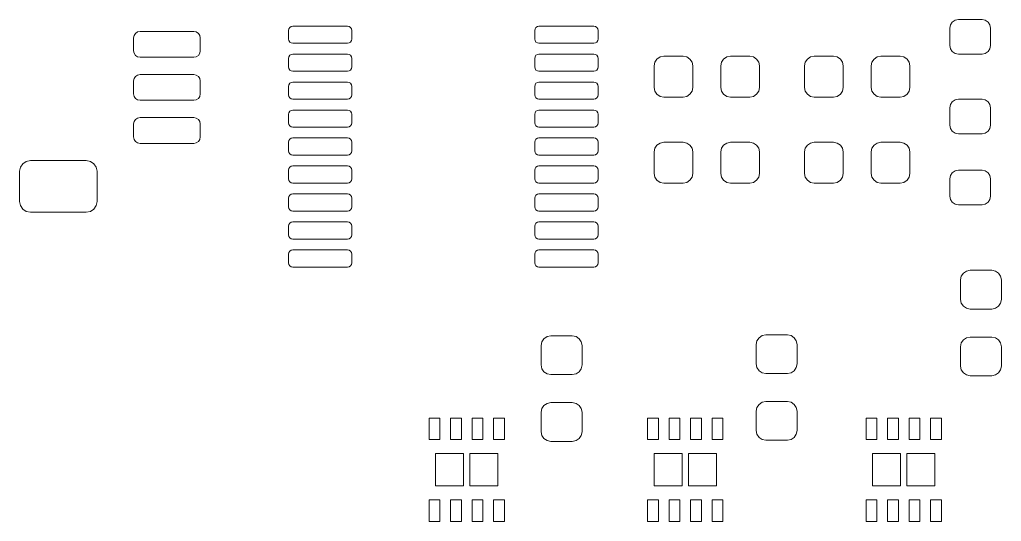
# Model space of a CAD drawing. Header units: millimetres. Extents: x 79 to 225, y -125 to -71.
# Drawn here: x 103.4 to 126.23, y -124.58 to -112.92 of the extents above; entities that cross this region are included whole.
import ezdxf

# ---------------------------------------------------------------- set-up
doc = ezdxf.new("R2010")
doc.units = ezdxf.units.MM
doc.layers.get('0').update_dxf_attribs({"lineweight": 25, "true_color": 0xffffff})
doc.layers.add('BLACK', color=7, linetype='Continuous', lineweight=5, true_color=0xffffff)

# ---------------------------------------------------------------- blocks, each defined once
blk = doc.blocks.new('m-link-plus-F_Paste')
at = {"layer": 'BLACK', "linetype": 'Continuous'}
for p, q in [((85.6793, -83.1043), (85.7117, -83.0826)), ((85.7117, -83.0826), (85.75, -83.075)), ((85.75, -83.075), (87.025, -83.075)), ((87.025, -83.075), (87.0633, -83.0826)), ((87.0633, -83.0826), (87.0957, -83.1043)), ((91.4043, -83.1043), (91.4367, -83.0826)), ((91.4367, -83.0826), (91.475, -83.075)), ((91.475, -83.075), (92.75, -83.075)), ((92.75, -83.075), (92.7883, -83.0826)), ((92.7883, -83.0826), (92.8207, -83.1043)), ((101.025, -83.125), (101.04, -83.0485)), ((101.04, -83.0485), (101.084, -82.9836)), ((101.084, -82.9836), (101.148, -82.9402)), ((101.148, -82.9402), (101.225, -82.925)), ((101.225, -82.925), (101.775, -82.925)), ((101.775, -82.925), (101.852, -82.9402)), ((101.852, -82.9402), (101.916, -82.9836)), ((101.916, -82.9836), (101.96, -83.0485)), ((101.96, -83.0485), (101.975, -83.125)), ((82.05, -83.35), (82.0614, -83.2926)), ((82.0614, -83.2926), (82.0939, -83.2439)), ((82.0939, -83.2439), (82.1426, -83.2114)), ((82.1426, -83.2114), (82.2, -83.2)), ((82.2, -83.2), (83.45, -83.2)), ((83.45, -83.2), (83.5074, -83.2114)), ((83.5074, -83.2114), (83.5561, -83.2439)), ((83.5561, -83.2439), (83.5886, -83.2926)), ((83.5886, -83.2926), (83.6, -83.35)), ((85.65, -83.175), (85.6576, -83.1367)), ((85.65, -83.375), (85.65, -83.175)), ((85.6576, -83.1367), (85.6793, -83.1043)), ((87.0957, -83.1043), (87.1174, -83.1367)), ((87.1174, -83.1367), (87.125, -83.175)), ((87.125, -83.175), (87.125, -83.375)), ((91.375, -83.175), (91.3826, -83.1367)), ((91.375, -83.375), (91.375, -83.175)), ((91.3826, -83.1367), (91.4043, -83.1043)), ((92.8207, -83.1043), (92.8424, -83.1367)), ((92.8424, -83.1367), (92.85, -83.175)), ((92.85, -83.175), (92.85, -83.375)), ((101.025, -83.525), (101.025, -83.125)), ((101.975, -83.125), (101.975, -83.525)), ((82.05, -83.65), (82.05, -83.35)), ((83.6, -83.35), (83.6, -83.65)), ((85.6576, -83.4133), (85.65, -83.375)), ((85.6793, -83.4457), (85.6576, -83.4133)), ((85.7117, -83.4674), (85.6793, -83.4457)), ((85.75, -83.475), (85.7117, -83.4674)), ((87.025, -83.475), (85.75, -83.475)), ((87.0633, -83.4674), (87.025, -83.475)), ((87.0957, -83.4457), (87.0633, -83.4674)), ((87.1174, -83.4133), (87.0957, -83.4457)), ((87.125, -83.375), (87.1174, -83.4133)), ((91.3826, -83.4133), (91.375, -83.375)), ((91.4043, -83.4457), (91.3826, -83.4133)), ((91.4367, -83.4674), (91.4043, -83.4457)), ((91.475, -83.475), (91.4367, -83.4674)), ((92.75, -83.475), (91.475, -83.475)), ((92.7883, -83.4674), (92.75, -83.475)), ((92.8207, -83.4457), (92.7883, -83.4674)), ((92.8424, -83.4133), (92.8207, -83.4457)), ((92.85, -83.375), (92.8424, -83.4133)), ((101.04, -83.6015), (101.025, -83.525)), ((101.975, -83.525), (101.96, -83.6015)), ((82.0614, -83.7074), (82.05, -83.65)), ((82.0939, -83.7561), (82.0614, -83.7074)), ((82.1426, -83.7886), (82.0939, -83.7561)), ((83.5561, -83.7561), (83.5074, -83.7886)), ((83.5886, -83.7074), (83.5561, -83.7561)), ((83.6, -83.65), (83.5886, -83.7074)), ((85.6576, -83.7867), (85.6793, -83.7543)), ((85.6793, -83.7543), (85.7117, -83.7326)), ((85.7117, -83.7326), (85.75, -83.725)), ((85.75, -83.725), (87.025, -83.725)), ((87.025, -83.725), (87.0633, -83.7326)), ((87.0633, -83.7326), (87.0957, -83.7543)), ((87.0957, -83.7543), (87.1174, -83.7867)), ((91.3826, -83.7867), (91.4043, -83.7543)), ((91.4043, -83.7543), (91.4367, -83.7326)), ((91.4367, -83.7326), (91.475, -83.725)), ((91.475, -83.725), (92.75, -83.725)), ((92.75, -83.725), (92.7883, -83.7326)), ((92.7883, -83.7326), (92.8207, -83.7543)), ((92.8207, -83.7543), (92.8424, -83.7867)), ((101.084, -83.6664), (101.04, -83.6015)), ((101.148, -83.7098), (101.084, -83.6664)), ((101.225, -83.725), (101.148, -83.7098)), ((101.775, -83.725), (101.225, -83.725)), ((101.852, -83.7098), (101.775, -83.725)), ((101.916, -83.6664), (101.852, -83.7098)), ((101.96, -83.6015), (101.916, -83.6664)), ((82.2, -83.8), (82.1426, -83.7886)), ((83.45, -83.8), (82.2, -83.8)), ((83.5074, -83.7886), (83.45, -83.8)), ((85.65, -83.825), (85.6576, -83.7867)), ((85.65, -84.025), (85.65, -83.825)), ((87.1174, -83.7867), (87.125, -83.825)), ((87.125, -83.825), (87.125, -84.025)), ((91.375, -83.825), (91.3826, -83.7867)), ((91.375, -84.025), (91.375, -83.825)), ((92.8424, -83.7867), (92.85, -83.825)), ((92.85, -83.825), (92.85, -84.025)), ((94.15, -84), (94.1671, -83.9139)), ((94.1671, -83.9139), (94.2159, -83.8409)), ((94.2159, -83.8409), (94.2889, -83.7921)), ((94.2889, -83.7921), (94.375, -83.775)), ((94.375, -83.775), (94.825, -83.775)), ((94.825, -83.775), (94.9111, -83.7921)), ((94.9111, -83.7921), (94.9841, -83.8409)), ((94.9841, -83.8409), (95.0329, -83.9139)), ((95.0329, -83.9139), (95.05, -84)), ((95.7, -84), (95.7171, -83.9139)), ((95.7171, -83.9139), (95.7659, -83.8409)), ((95.7659, -83.8409), (95.8389, -83.7921)), ((95.8389, -83.7921), (95.925, -83.775)), ((95.925, -83.775), (96.375, -83.775)), ((96.375, -83.775), (96.4611, -83.7921)), ((96.4611, -83.7921), (96.5341, -83.8409)), ((96.5341, -83.8409), (96.5829, -83.9139)), ((96.5829, -83.9139), (96.6, -84)), ((97.65, -84), (97.6671, -83.9139)), ((97.6671, -83.9139), (97.7159, -83.8409)), ((97.7159, -83.8409), (97.7889, -83.7921)), ((97.7889, -83.7921), (97.875, -83.775)), ((97.875, -83.775), (98.325, -83.775)), ((98.325, -83.775), (98.4111, -83.7921)), ((98.4111, -83.7921), (98.4841, -83.8409)), ((98.4841, -83.8409), (98.5329, -83.9139)), ((98.5329, -83.9139), (98.55, -84)), ((99.2, -84), (99.2171, -83.9139)), ((99.2171, -83.9139), (99.2659, -83.8409)), ((99.2659, -83.8409), (99.3389, -83.7921)), ((99.3389, -83.7921), (99.425, -83.775)), ((99.425, -83.775), (99.875, -83.775)), ((99.875, -83.775), (99.9611, -83.7921)), ((99.9611, -83.7921), (100.034, -83.8409)), ((100.034, -83.8409), (100.083, -83.9139)), ((100.083, -83.9139), (100.1, -84)), ((82.0939, -84.2439), (82.1426, -84.2114)), ((82.1426, -84.2114), (82.2, -84.2)), ((82.2, -84.2), (83.45, -84.2)), ((83.45, -84.2), (83.5074, -84.2114)), ((83.5074, -84.2114), (83.5561, -84.2439)), ((85.6576, -84.0633), (85.65, -84.025)), ((85.6793, -84.0957), (85.6576, -84.0633)), ((85.7117, -84.1174), (85.6793, -84.0957)), ((85.75, -84.125), (85.7117, -84.1174)), ((87.025, -84.125), (85.75, -84.125)), ((87.0633, -84.1174), (87.025, -84.125)), ((87.0957, -84.0957), (87.0633, -84.1174)), ((87.1174, -84.0633), (87.0957, -84.0957)), ((87.125, -84.025), (87.1174, -84.0633)), ((91.3826, -84.0633), (91.375, -84.025)), ((91.4043, -84.0957), (91.3826, -84.0633)), ((91.4367, -84.1174), (91.4043, -84.0957)), ((91.475, -84.125), (91.4367, -84.1174)), ((92.75, -84.125), (91.475, -84.125)), ((92.7883, -84.1174), (92.75, -84.125)), ((92.8207, -84.0957), (92.7883, -84.1174)), ((92.8424, -84.0633), (92.8207, -84.0957)), ((92.85, -84.025), (92.8424, -84.0633)), ((94.15, -84.5), (94.15, -84)), ((95.05, -84), (95.05, -84.5)), ((95.7, -84.5), (95.7, -84)), ((96.6, -84), (96.6, -84.5)), ((97.65, -84.5), (97.65, -84)), ((98.55, -84), (98.55, -84.5)), ((99.2, -84.5), (99.2, -84)), ((100.1, -84), (100.1, -84.5)), ((82.05, -84.35), (82.0614, -84.2926)), ((82.05, -84.65), (82.05, -84.35)), ((82.0614, -84.2926), (82.0939, -84.2439)), ((83.5561, -84.2439), (83.5886, -84.2926)), ((83.5886, -84.2926), (83.6, -84.35)), ((83.6, -84.35), (83.6, -84.65)), ((85.65, -84.475), (85.6576, -84.4367)), ((85.6576, -84.4367), (85.6793, -84.4043)), ((85.6793, -84.4043), (85.7117, -84.3826)), ((85.7117, -84.3826), (85.75, -84.375)), ((85.75, -84.375), (87.025, -84.375)), ((87.025, -84.375), (87.0633, -84.3826)), ((87.0633, -84.3826), (87.0957, -84.4043)), ((87.0957, -84.4043), (87.1174, -84.4367)), ((87.1174, -84.4367), (87.125, -84.475)), ((91.375, -84.475), (91.3826, -84.4367)), ((91.3826, -84.4367), (91.4043, -84.4043)), ((91.4043, -84.4043), (91.4367, -84.3826)), ((91.4367, -84.3826), (91.475, -84.375)), ((91.475, -84.375), (92.75, -84.375)), ((92.75, -84.375), (92.7883, -84.3826)), ((92.7883, -84.3826), (92.8207, -84.4043)), ((92.8207, -84.4043), (92.8424, -84.4367)), ((92.8424, -84.4367), (92.85, -84.475)), ((82.0614, -84.7074), (82.05, -84.65)), ((83.6, -84.65), (83.5886, -84.7074)), ((85.65, -84.675), (85.65, -84.475)), ((85.6576, -84.7133), (85.65, -84.675)), ((87.125, -84.675), (87.1174, -84.7133)), ((87.125, -84.475), (87.125, -84.675)), ((91.375, -84.675), (91.375, -84.475)), ((91.3826, -84.7133), (91.375, -84.675)), ((92.85, -84.675), (92.8424, -84.7133)), ((92.85, -84.475), (92.85, -84.675)), ((94.1671, -84.5861), (94.15, -84.5)), ((94.2159, -84.6591), (94.1671, -84.5861)), ((94.2889, -84.7079), (94.2159, -84.6591)), ((94.9841, -84.6591), (94.9111, -84.7079)), ((95.0329, -84.5861), (94.9841, -84.6591)), ((95.05, -84.5), (95.0329, -84.5861)), ((95.7171, -84.5861), (95.7, -84.5)), ((95.7659, -84.6591), (95.7171, -84.5861)), ((95.8389, -84.7079), (95.7659, -84.6591)), ((96.5341, -84.6591), (96.4611, -84.7079)), ((96.5829, -84.5861), (96.5341, -84.6591)), ((96.6, -84.5), (96.5829, -84.5861)), ((97.6671, -84.5861), (97.65, -84.5)), ((97.7159, -84.6591), (97.6671, -84.5861)), ((97.7889, -84.7079), (97.7159, -84.6591)), ((98.4841, -84.6591), (98.4111, -84.7079)), ((98.5329, -84.5861), (98.4841, -84.6591)), ((98.55, -84.5), (98.5329, -84.5861)), ((99.2171, -84.5861), (99.2, -84.5)), ((99.2659, -84.6591), (99.2171, -84.5861)), ((99.3389, -84.7079), (99.2659, -84.6591)), ((100.034, -84.6591), (99.9611, -84.7079)), ((100.083, -84.5861), (100.034, -84.6591)), ((100.1, -84.5), (100.083, -84.5861)), ((82.0939, -84.7561), (82.0614, -84.7074)), ((82.1426, -84.7886), (82.0939, -84.7561)), ((82.2, -84.8), (82.1426, -84.7886)), ((83.45, -84.8), (82.2, -84.8)), ((83.5074, -84.7886), (83.45, -84.8)), ((83.5561, -84.7561), (83.5074, -84.7886)), ((83.5886, -84.7074), (83.5561, -84.7561)), ((85.6793, -84.7457), (85.6576, -84.7133)), ((85.7117, -84.7674), (85.6793, -84.7457)), ((85.75, -84.775), (85.7117, -84.7674)), ((87.025, -84.775), (85.75, -84.775)), ((87.0633, -84.7674), (87.025, -84.775)), ((87.0957, -84.7457), (87.0633, -84.7674)), ((87.1174, -84.7133), (87.0957, -84.7457)), ((91.4043, -84.7457), (91.3826, -84.7133)), ((91.4367, -84.7674), (91.4043, -84.7457)), ((91.475, -84.775), (91.4367, -84.7674)), ((92.75, -84.775), (91.475, -84.775)), ((92.7883, -84.7674), (92.75, -84.775)), ((92.8207, -84.7457), (92.7883, -84.7674)), ((92.8424, -84.7133), (92.8207, -84.7457)), ((94.375, -84.725), (94.2889, -84.7079)), ((94.825, -84.725), (94.375, -84.725)), ((94.9111, -84.7079), (94.825, -84.725)), ((95.925, -84.725), (95.8389, -84.7079)), ((96.375, -84.725), (95.925, -84.725)), ((96.4611, -84.7079), (96.375, -84.725)), ((97.875, -84.725), (97.7889, -84.7079)), ((98.325, -84.725), (97.875, -84.725)), ((98.4111, -84.7079), (98.325, -84.725)), ((99.425, -84.725), (99.3389, -84.7079)), ((99.875, -84.725), (99.425, -84.725)), ((99.9611, -84.7079), (99.875, -84.725)), ((101.025, -84.975), (101.04, -84.8985)), ((101.04, -84.8985), (101.084, -84.8336)), ((101.084, -84.8336), (101.148, -84.7902)), ((101.148, -84.7902), (101.225, -84.775)), ((101.225, -84.775), (101.775, -84.775)), ((101.775, -84.775), (101.852, -84.7902)), ((101.852, -84.7902), (101.916, -84.8336)), ((101.916, -84.8336), (101.96, -84.8985)), ((101.96, -84.8985), (101.975, -84.975)), ((85.65, -85.125), (85.6576, -85.0867)), ((85.65, -85.325), (85.65, -85.125)), ((85.6576, -85.0867), (85.6793, -85.0543)), ((85.6793, -85.0543), (85.7117, -85.0326)), ((85.7117, -85.0326), (85.75, -85.025)), ((85.75, -85.025), (87.025, -85.025)), ((87.025, -85.025), (87.0633, -85.0326)), ((87.0633, -85.0326), (87.0957, -85.0543)), ((87.0957, -85.0543), (87.1174, -85.0867)), ((87.1174, -85.0867), (87.125, -85.125)), ((87.125, -85.125), (87.125, -85.325)), ((91.375, -85.125), (91.3826, -85.0867)), ((91.375, -85.325), (91.375, -85.125)), ((91.3826, -85.0867), (91.4043, -85.0543)), ((91.4043, -85.0543), (91.4367, -85.0326)), ((91.4367, -85.0326), (91.475, -85.025)), ((91.475, -85.025), (92.75, -85.025)), ((92.75, -85.025), (92.7883, -85.0326)), ((92.7883, -85.0326), (92.8207, -85.0543)), ((92.8207, -85.0543), (92.8424, -85.0867)), ((92.8424, -85.0867), (92.85, -85.125)), ((92.85, -85.125), (92.85, -85.325)), ((101.025, -85.375), (101.025, -84.975)), ((101.975, -84.975), (101.975, -85.375)), ((82.05, -85.35), (82.0614, -85.2926)), ((82.05, -85.65), (82.05, -85.35)), ((82.0614, -85.2926), (82.0939, -85.2439)), ((82.0939, -85.2439), (82.1426, -85.2114)), ((82.1426, -85.2114), (82.2, -85.2)), ((82.2, -85.2), (83.45, -85.2)), ((83.45, -85.2), (83.5074, -85.2114)), ((83.5074, -85.2114), (83.5561, -85.2439)), ((83.5561, -85.2439), (83.5886, -85.2926)), ((83.5886, -85.2926), (83.6, -85.35)), ((83.6, -85.35), (83.6, -85.65)), ((85.6576, -85.3633), (85.65, -85.325)), ((85.6793, -85.3957), (85.6576, -85.3633)), ((87.1174, -85.3633), (87.0957, -85.3957)), ((87.125, -85.325), (87.1174, -85.3633)), ((91.3826, -85.3633), (91.375, -85.325)), ((91.4043, -85.3957), (91.3826, -85.3633)), ((92.8424, -85.3633), (92.8207, -85.3957)), ((92.85, -85.325), (92.8424, -85.3633)), ((85.7117, -85.4174), (85.6793, -85.3957)), ((85.75, -85.425), (85.7117, -85.4174)), ((87.025, -85.425), (85.75, -85.425)), ((87.0633, -85.4174), (87.025, -85.425)), ((87.0957, -85.3957), (87.0633, -85.4174)), ((91.4367, -85.4174), (91.4043, -85.3957)), ((91.475, -85.425), (91.4367, -85.4174)), ((92.75, -85.425), (91.475, -85.425)), ((92.7883, -85.4174), (92.75, -85.425)), ((92.8207, -85.3957), (92.7883, -85.4174)), ((101.04, -85.4515), (101.025, -85.375)), ((101.084, -85.5164), (101.04, -85.4515)), ((101.148, -85.5598), (101.084, -85.5164)), ((101.225, -85.575), (101.148, -85.5598)), ((101.775, -85.575), (101.225, -85.575)), ((101.852, -85.5598), (101.775, -85.575)), ((101.916, -85.5164), (101.852, -85.5598)), ((101.96, -85.4515), (101.916, -85.5164)), ((101.975, -85.375), (101.96, -85.4515)), ((82.0614, -85.7074), (82.05, -85.65)), ((82.0939, -85.7561), (82.0614, -85.7074)), ((82.1426, -85.7886), (82.0939, -85.7561)), ((82.2, -85.8), (82.1426, -85.7886)), ((83.45, -85.8), (82.2, -85.8)), ((83.5074, -85.7886), (83.45, -85.8)), ((83.5561, -85.7561), (83.5074, -85.7886)), ((83.5886, -85.7074), (83.5561, -85.7561)), ((83.6, -85.65), (83.5886, -85.7074)), ((85.65, -85.775), (85.6576, -85.7367)), ((85.65, -85.975), (85.65, -85.775)), ((85.6576, -85.7367), (85.6793, -85.7043)), ((85.6793, -85.7043), (85.7117, -85.6826)), ((85.7117, -85.6826), (85.75, -85.675)), ((85.75, -85.675), (87.025, -85.675)), ((87.025, -85.675), (87.0633, -85.6826)), ((87.0633, -85.6826), (87.0957, -85.7043)), ((87.0957, -85.7043), (87.1174, -85.7367)), ((87.1174, -85.7367), (87.125, -85.775)), ((87.125, -85.775), (87.125, -85.975)), ((91.375, -85.775), (91.3826, -85.7367)), ((91.375, -85.975), (91.375, -85.775)), ((91.3826, -85.7367), (91.4043, -85.7043)), ((91.4043, -85.7043), (91.4367, -85.6826)), ((91.4367, -85.6826), (91.475, -85.675)), ((91.475, -85.675), (92.75, -85.675)), ((92.75, -85.675), (92.7883, -85.6826)), ((92.7883, -85.6826), (92.8207, -85.7043)), ((92.8207, -85.7043), (92.8424, -85.7367)), ((92.8424, -85.7367), (92.85, -85.775)), ((92.85, -85.775), (92.85, -85.975)), ((94.2159, -85.8409), (94.2889, -85.7921)), ((94.2889, -85.7921), (94.375, -85.775)), ((94.375, -85.775), (94.825, -85.775)), ((94.825, -85.775), (94.9111, -85.7921)), ((94.9111, -85.7921), (94.9841, -85.8409)), ((95.7659, -85.8409), (95.8389, -85.7921)), ((95.8389, -85.7921), (95.925, -85.775)), ((95.925, -85.775), (96.375, -85.775)), ((96.375, -85.775), (96.4611, -85.7921)), ((96.4611, -85.7921), (96.5341, -85.8409)), ((97.7159, -85.8409), (97.7889, -85.7921)), ((97.7889, -85.7921), (97.875, -85.775)), ((97.875, -85.775), (98.325, -85.775)), ((98.325, -85.775), (98.4111, -85.7921)), ((98.4111, -85.7921), (98.4841, -85.8409)), ((99.2659, -85.8409), (99.3389, -85.7921)), ((99.3389, -85.7921), (99.425, -85.775)), ((99.425, -85.775), (99.875, -85.775)), ((99.875, -85.775), (99.9611, -85.7921)), ((99.9611, -85.7921), (100.034, -85.8409)), ((85.6576, -86.0133), (85.65, -85.975)), ((85.6793, -86.0457), (85.6576, -86.0133)), ((85.7117, -86.0674), (85.6793, -86.0457)), ((87.0957, -86.0457), (87.0633, -86.0674)), ((87.1174, -86.0133), (87.0957, -86.0457)), ((87.125, -85.975), (87.1174, -86.0133)), ((91.3826, -86.0133), (91.375, -85.975)), ((91.4043, -86.0457), (91.3826, -86.0133)), ((91.4367, -86.0674), (91.4043, -86.0457)), ((92.8207, -86.0457), (92.7883, -86.0674)), ((92.8424, -86.0133), (92.8207, -86.0457)), ((92.85, -85.975), (92.8424, -86.0133)), ((94.15, -86), (94.1671, -85.9139)), ((94.15, -86.5), (94.15, -86)), ((94.1671, -85.9139), (94.2159, -85.8409)), ((94.9841, -85.8409), (95.0329, -85.9139)), ((95.0329, -85.9139), (95.05, -86)), ((95.05, -86), (95.05, -86.5)), ((95.7, -86), (95.7171, -85.9139)), ((95.7, -86.5), (95.7, -86)), ((95.7171, -85.9139), (95.7659, -85.8409)), ((96.5341, -85.8409), (96.5829, -85.9139)), ((96.5829, -85.9139), (96.6, -86)), ((96.6, -86), (96.6, -86.5)), ((97.65, -86), (97.6671, -85.9139)), ((97.65, -86.5), (97.65, -86)), ((97.6671, -85.9139), (97.7159, -85.8409)), ((98.4841, -85.8409), (98.5329, -85.9139)), ((98.5329, -85.9139), (98.55, -86)), ((98.55, -86), (98.55, -86.5)), ((99.2, -86), (99.2171, -85.9139)), ((99.2, -86.5), (99.2, -86)), ((99.2171, -85.9139), (99.2659, -85.8409)), ((100.034, -85.8409), (100.083, -85.9139)), ((100.083, -85.9139), (100.1, -86)), ((100.1, -86), (100.1, -86.5)), ((79.419, -86.3543), (79.4732, -86.2732)), ((79.4732, -86.2732), (79.5543, -86.219)), ((79.5543, -86.219), (79.65, -86.2)), ((79.65, -86.2), (80.95, -86.2)), ((80.95, -86.2), (81.0457, -86.219)), ((81.0457, -86.219), (81.1268, -86.2732)), ((81.1268, -86.2732), (81.181, -86.3543)), ((85.75, -86.075), (85.7117, -86.0674)), ((87.025, -86.075), (85.75, -86.075)), ((87.0633, -86.0674), (87.025, -86.075)), ((91.475, -86.075), (91.4367, -86.0674)), ((92.75, -86.075), (91.475, -86.075)), ((92.7883, -86.0674), (92.75, -86.075)), ((79.4, -86.45), (79.419, -86.3543)), ((79.4, -87.15), (79.4, -86.45)), ((81.181, -86.3543), (81.2, -86.45)), ((81.2, -86.45), (81.2, -87.15)), ((85.65, -86.425), (85.6576, -86.3867)), ((85.65, -86.625), (85.65, -86.425)), ((85.6576, -86.3867), (85.6793, -86.3543)), ((85.6793, -86.3543), (85.7117, -86.3326)), ((85.7117, -86.3326), (85.75, -86.325)), ((85.75, -86.325), (87.025, -86.325)), ((87.025, -86.325), (87.0633, -86.3326)), ((87.0633, -86.3326), (87.0957, -86.3543)), ((87.0957, -86.3543), (87.1174, -86.3867)), ((87.1174, -86.3867), (87.125, -86.425)), ((87.125, -86.425), (87.125, -86.625)), ((91.375, -86.425), (91.3826, -86.3867)), ((91.375, -86.625), (91.375, -86.425)), ((91.3826, -86.3867), (91.4043, -86.3543)), ((91.4043, -86.3543), (91.4367, -86.3326)), ((91.4367, -86.3326), (91.475, -86.325)), ((91.475, -86.325), (92.75, -86.325)), ((92.75, -86.325), (92.7883, -86.3326)), ((92.7883, -86.3326), (92.8207, -86.3543)), ((92.8207, -86.3543), (92.8424, -86.3867)), ((92.8424, -86.3867), (92.85, -86.425)), ((92.85, -86.425), (92.85, -86.625)), ((94.1671, -86.5861), (94.15, -86.5)), ((95.05, -86.5), (95.0329, -86.5861)), ((95.7171, -86.5861), (95.7, -86.5)), ((96.6, -86.5), (96.5829, -86.5861)), ((97.6671, -86.5861), (97.65, -86.5)), ((98.55, -86.5), (98.5329, -86.5861)), ((99.2171, -86.5861), (99.2, -86.5)), ((100.1, -86.5), (100.083, -86.5861)), ((101.04, -86.5485), (101.084, -86.4836)), ((101.084, -86.4836), (101.148, -86.4402)), ((101.148, -86.4402), (101.225, -86.425)), ((101.225, -86.425), (101.775, -86.425)), ((101.775, -86.425), (101.852, -86.4402)), ((101.852, -86.4402), (101.916, -86.4836)), ((101.916, -86.4836), (101.96, -86.5485)), ((85.6576, -86.6633), (85.65, -86.625)), ((85.6793, -86.6957), (85.6576, -86.6633)), ((85.7117, -86.7174), (85.6793, -86.6957)), ((85.75, -86.725), (85.7117, -86.7174)), ((87.025, -86.725), (85.75, -86.725)), ((87.0633, -86.7174), (87.025, -86.725)), ((87.0957, -86.6957), (87.0633, -86.7174)), ((87.1174, -86.6633), (87.0957, -86.6957)), ((87.125, -86.625), (87.1174, -86.6633)), ((91.3826, -86.6633), (91.375, -86.625)), ((91.4043, -86.6957), (91.3826, -86.6633)), ((91.4367, -86.7174), (91.4043, -86.6957)), ((91.475, -86.725), (91.4367, -86.7174)), ((92.75, -86.725), (91.475, -86.725)), ((92.7883, -86.7174), (92.75, -86.725)), ((92.8207, -86.6957), (92.7883, -86.7174)), ((92.8424, -86.6633), (92.8207, -86.6957)), ((92.85, -86.625), (92.8424, -86.6633)), ((94.2159, -86.6591), (94.1671, -86.5861)), ((94.2889, -86.7079), (94.2159, -86.6591)), ((94.375, -86.725), (94.2889, -86.7079)), ((94.825, -86.725), (94.375, -86.725)), ((94.9111, -86.7079), (94.825, -86.725)), ((94.9841, -86.6591), (94.9111, -86.7079)), ((95.0329, -86.5861), (94.9841, -86.6591)), ((95.7659, -86.6591), (95.7171, -86.5861)), ((95.8389, -86.7079), (95.7659, -86.6591)), ((95.925, -86.725), (95.8389, -86.7079)), ((96.375, -86.725), (95.925, -86.725)), ((96.4611, -86.7079), (96.375, -86.725)), ((96.5341, -86.6591), (96.4611, -86.7079)), ((96.5829, -86.5861), (96.5341, -86.6591)), ((97.7159, -86.6591), (97.6671, -86.5861)), ((97.7889, -86.7079), (97.7159, -86.6591)), ((97.875, -86.725), (97.7889, -86.7079)), ((98.325, -86.725), (97.875, -86.725)), ((98.4111, -86.7079), (98.325, -86.725)), ((98.4841, -86.6591), (98.4111, -86.7079)), ((98.5329, -86.5861), (98.4841, -86.6591)), ((99.2659, -86.6591), (99.2171, -86.5861)), ((99.3389, -86.7079), (99.2659, -86.6591)), ((99.425, -86.725), (99.3389, -86.7079)), ((99.875, -86.725), (99.425, -86.725)), ((99.9611, -86.7079), (99.875, -86.725)), ((100.034, -86.6591), (99.9611, -86.7079)), ((100.083, -86.5861), (100.034, -86.6591)), ((101.025, -86.625), (101.04, -86.5485)), ((101.025, -87.025), (101.025, -86.625)), ((101.96, -86.5485), (101.975, -86.625)), ((101.975, -86.625), (101.975, -87.025)), ((79.419, -87.2457), (79.4, -87.15)), ((81.2, -87.15), (81.181, -87.2457)), ((85.65, -87.075), (85.6576, -87.0367)), ((85.65, -87.275), (85.65, -87.075)), ((85.6576, -87.0367), (85.6793, -87.0043)), ((85.6793, -87.0043), (85.7117, -86.9826)), ((85.7117, -86.9826), (85.75, -86.975)), ((85.75, -86.975), (87.025, -86.975)), ((87.025, -86.975), (87.0633, -86.9826)), ((87.0633, -86.9826), (87.0957, -87.0043)), ((87.0957, -87.0043), (87.1174, -87.0367)), ((87.1174, -87.0367), (87.125, -87.075)), ((87.125, -87.075), (87.125, -87.275)), ((91.375, -87.075), (91.3826, -87.0367)), ((91.375, -87.275), (91.375, -87.075)), ((91.3826, -87.0367), (91.4043, -87.0043)), ((91.4043, -87.0043), (91.4367, -86.9826)), ((91.4367, -86.9826), (91.475, -86.975)), ((91.475, -86.975), (92.75, -86.975)), ((92.75, -86.975), (92.7883, -86.9826)), ((92.7883, -86.9826), (92.8207, -87.0043)), ((92.8207, -87.0043), (92.8424, -87.0367)), ((92.8424, -87.0367), (92.85, -87.075)), ((92.85, -87.075), (92.85, -87.275)), ((101.04, -87.1015), (101.025, -87.025)), ((101.084, -87.1664), (101.04, -87.1015)), ((101.148, -87.2098), (101.084, -87.1664)), ((101.916, -87.1664), (101.852, -87.2098)), ((101.96, -87.1015), (101.916, -87.1664)), ((101.975, -87.025), (101.96, -87.1015)), ((79.4732, -87.3268), (79.419, -87.2457)), ((79.5543, -87.381), (79.4732, -87.3268)), ((79.65, -87.4), (79.5543, -87.381)), ((80.95, -87.4), (79.65, -87.4)), ((81.0457, -87.381), (80.95, -87.4)), ((81.1268, -87.3268), (81.0457, -87.381)), ((81.181, -87.2457), (81.1268, -87.3268)), ((85.6576, -87.3133), (85.65, -87.275)), ((85.6793, -87.3457), (85.6576, -87.3133)), ((85.7117, -87.3674), (85.6793, -87.3457)), ((85.75, -87.375), (85.7117, -87.3674)), ((87.025, -87.375), (85.75, -87.375)), ((87.0633, -87.3674), (87.025, -87.375)), ((87.0957, -87.3457), (87.0633, -87.3674)), ((87.1174, -87.3133), (87.0957, -87.3457)), ((87.125, -87.275), (87.1174, -87.3133)), ((91.3826, -87.3133), (91.375, -87.275)), ((91.4043, -87.3457), (91.3826, -87.3133)), ((91.4367, -87.3674), (91.4043, -87.3457)), ((91.475, -87.375), (91.4367, -87.3674)), ((92.75, -87.375), (91.475, -87.375)), ((92.7883, -87.3674), (92.75, -87.375)), ((92.8207, -87.3457), (92.7883, -87.3674)), ((92.8424, -87.3133), (92.8207, -87.3457)), ((92.85, -87.275), (92.8424, -87.3133)), ((101.225, -87.225), (101.148, -87.2098)), ((101.775, -87.225), (101.225, -87.225)), ((101.852, -87.2098), (101.775, -87.225)), ((85.6793, -87.6543), (85.7117, -87.6326)), ((85.7117, -87.6326), (85.75, -87.625)), ((85.75, -87.625), (87.025, -87.625)), ((87.025, -87.625), (87.0633, -87.6326)), ((87.0633, -87.6326), (87.0957, -87.6543)), ((91.4043, -87.6543), (91.4367, -87.6326)), ((91.4367, -87.6326), (91.475, -87.625)), ((91.475, -87.625), (92.75, -87.625)), ((92.75, -87.625), (92.7883, -87.6326)), ((92.7883, -87.6326), (92.8207, -87.6543)), ((85.65, -87.725), (85.6576, -87.6867)), ((85.65, -87.925), (85.65, -87.725)), ((85.6576, -87.6867), (85.6793, -87.6543)), ((87.0957, -87.6543), (87.1174, -87.6867)), ((87.1174, -87.6867), (87.125, -87.725)), ((87.125, -87.725), (87.125, -87.925)), ((91.375, -87.725), (91.3826, -87.6867)), ((91.375, -87.925), (91.375, -87.725)), ((91.3826, -87.6867), (91.4043, -87.6543)), ((92.8207, -87.6543), (92.8424, -87.6867)), ((92.8424, -87.6867), (92.85, -87.725)), ((92.85, -87.725), (92.85, -87.925)), ((85.6576, -87.9633), (85.65, -87.925)), ((85.6793, -87.9957), (85.6576, -87.9633)), ((85.7117, -88.0174), (85.6793, -87.9957)), ((85.75, -88.025), (85.7117, -88.0174)), ((87.025, -88.025), (85.75, -88.025)), ((87.0633, -88.0174), (87.025, -88.025)), ((87.0957, -87.9957), (87.0633, -88.0174)), ((87.1174, -87.9633), (87.0957, -87.9957)), ((87.125, -87.925), (87.1174, -87.9633)), ((91.3826, -87.9633), (91.375, -87.925)), ((91.4043, -87.9957), (91.3826, -87.9633)), ((91.4367, -88.0174), (91.4043, -87.9957)), ((91.475, -88.025), (91.4367, -88.0174)), ((92.75, -88.025), (91.475, -88.025)), ((92.7883, -88.0174), (92.75, -88.025)), ((92.8207, -87.9957), (92.7883, -88.0174)), ((92.8424, -87.9633), (92.8207, -87.9957)), ((92.85, -87.925), (92.8424, -87.9633)), ((85.6576, -88.3367), (85.6793, -88.3043)), ((85.6793, -88.3043), (85.7117, -88.2826)), ((85.7117, -88.2826), (85.75, -88.275)), ((85.75, -88.275), (87.025, -88.275)), ((87.025, -88.275), (87.0633, -88.2826)), ((87.0633, -88.2826), (87.0957, -88.3043)), ((87.0957, -88.3043), (87.1174, -88.3367)), ((91.3826, -88.3367), (91.4043, -88.3043)), ((91.4043, -88.3043), (91.4367, -88.2826)), ((91.4367, -88.2826), (91.475, -88.275)), ((91.475, -88.275), (92.75, -88.275)), ((92.75, -88.275), (92.7883, -88.2826)), ((92.7883, -88.2826), (92.8207, -88.3043)), ((92.8207, -88.3043), (92.8424, -88.3367)), ((85.65, -88.375), (85.6576, -88.3367)), ((85.65, -88.575), (85.65, -88.375)), ((87.1174, -88.3367), (87.125, -88.375)), ((87.125, -88.375), (87.125, -88.575)), ((91.375, -88.375), (91.3826, -88.3367)), ((91.375, -88.575), (91.375, -88.375)), ((92.8424, -88.3367), (92.85, -88.375)), ((92.85, -88.375), (92.85, -88.575)), ((85.6576, -88.6133), (85.65, -88.575)), ((85.6793, -88.6457), (85.6576, -88.6133)), ((85.7117, -88.6674), (85.6793, -88.6457)), ((85.75, -88.675), (85.7117, -88.6674)), ((87.025, -88.675), (85.75, -88.675)), ((87.0633, -88.6674), (87.025, -88.675)), ((87.0957, -88.6457), (87.0633, -88.6674)), ((87.1174, -88.6133), (87.0957, -88.6457)), ((87.125, -88.575), (87.1174, -88.6133)), ((91.3826, -88.6133), (91.375, -88.575)), ((91.4043, -88.6457), (91.3826, -88.6133)), ((91.4367, -88.6674), (91.4043, -88.6457)), ((91.475, -88.675), (91.4367, -88.6674)), ((92.75, -88.675), (91.475, -88.675)), ((92.7883, -88.6674), (92.75, -88.675)), ((92.8207, -88.6457), (92.7883, -88.6674)), ((92.8424, -88.6133), (92.8207, -88.6457)), ((92.85, -88.575), (92.8424, -88.6133)), ((101.341, -88.8159), (101.414, -88.7671)), ((101.414, -88.7671), (101.5, -88.75)), ((101.5, -88.75), (102, -88.75)), ((102, -88.75), (102.086, -88.7671)), ((102.086, -88.7671), (102.159, -88.8159)), ((101.275, -88.975), (101.292, -88.8889)), ((101.275, -89.425), (101.275, -88.975)), ((101.292, -88.8889), (101.341, -88.8159)), ((102.159, -88.8159), (102.208, -88.8889)), ((102.208, -88.8889), (102.225, -88.975)), ((102.225, -88.975), (102.225, -89.425)), ((101.292, -89.5111), (101.275, -89.425)), ((102.225, -89.425), (102.208, -89.5111)), ((101.341, -89.5841), (101.292, -89.5111)), ((101.414, -89.6329), (101.341, -89.5841)), ((101.5, -89.65), (101.414, -89.6329)), ((102, -89.65), (101.5, -89.65)), ((102.086, -89.6329), (102, -89.65)), ((102.159, -89.5841), (102.086, -89.6329)), ((102.208, -89.5111), (102.159, -89.5841)), ((91.5421, -90.4139), (91.5909, -90.3409)), ((91.5909, -90.3409), (91.6639, -90.2921)), ((91.6639, -90.2921), (91.75, -90.275)), ((91.75, -90.275), (92.25, -90.275)), ((92.25, -90.275), (92.3361, -90.2921)), ((92.3361, -90.2921), (92.4091, -90.3409)), ((92.4091, -90.3409), (92.4579, -90.4139)), ((96.5421, -90.3889), (96.5909, -90.3159)), ((96.5909, -90.3159), (96.6639, -90.2671)), ((96.6639, -90.2671), (96.75, -90.25)), ((96.75, -90.25), (97.25, -90.25)), ((97.25, -90.25), (97.3361, -90.2671)), ((97.3361, -90.2671), (97.4091, -90.3159)), ((97.4091, -90.3159), (97.4579, -90.3889)), ((101.292, -90.4389), (101.341, -90.3659)), ((101.341, -90.3659), (101.414, -90.3171)), ((101.414, -90.3171), (101.5, -90.3)), ((101.5, -90.3), (102, -90.3)), ((102, -90.3), (102.086, -90.3171)), ((102.086, -90.3171), (102.159, -90.3659)), ((102.159, -90.3659), (102.208, -90.4389)), ((91.525, -90.5), (91.5421, -90.4139)), ((91.525, -90.95), (91.525, -90.5)), ((92.4579, -90.4139), (92.475, -90.5)), ((92.475, -90.5), (92.475, -90.95)), ((96.525, -90.475), (96.5421, -90.3889)), ((96.525, -90.925), (96.525, -90.475)), ((97.4579, -90.3889), (97.475, -90.475)), ((97.475, -90.475), (97.475, -90.925)), ((101.275, -90.525), (101.292, -90.4389)), ((101.275, -90.975), (101.275, -90.525)), ((102.208, -90.4389), (102.225, -90.525)), ((102.225, -90.525), (102.225, -90.975)), ((91.5421, -91.0361), (91.525, -90.95)), ((91.5909, -91.1091), (91.5421, -91.0361)), ((92.4579, -91.0361), (92.4091, -91.1091)), ((92.475, -90.95), (92.4579, -91.0361)), ((96.5421, -91.0111), (96.525, -90.925)), ((96.5909, -91.0841), (96.5421, -91.0111)), ((97.4579, -91.0111), (97.4091, -91.0841)), ((97.475, -90.925), (97.4579, -91.0111)), ((101.292, -91.0611), (101.275, -90.975)), ((101.341, -91.1341), (101.292, -91.0611)), ((102.208, -91.0611), (102.159, -91.1341)), ((102.225, -90.975), (102.208, -91.0611)), ((91.6639, -91.1579), (91.5909, -91.1091)), ((91.75, -91.175), (91.6639, -91.1579)), ((92.25, -91.175), (91.75, -91.175)), ((92.3361, -91.1579), (92.25, -91.175)), ((92.4091, -91.1091), (92.3361, -91.1579)), ((96.6639, -91.1329), (96.5909, -91.0841)), ((96.75, -91.15), (96.6639, -91.1329)), ((97.25, -91.15), (96.75, -91.15)), ((97.3361, -91.1329), (97.25, -91.15)), ((97.4091, -91.0841), (97.3361, -91.1329)), ((101.414, -91.1829), (101.341, -91.1341)), ((101.5, -91.2), (101.414, -91.1829)), ((102, -91.2), (101.5, -91.2)), ((102.086, -91.1829), (102, -91.2)), ((102.159, -91.1341), (102.086, -91.1829)), ((91.525, -92.05), (91.5421, -91.9639)), ((91.5421, -91.9639), (91.5909, -91.8909)), ((91.5909, -91.8909), (91.6639, -91.8421)), ((91.6639, -91.8421), (91.75, -91.825)), ((91.75, -91.825), (92.25, -91.825)), ((92.25, -91.825), (92.3361, -91.8421)), ((92.3361, -91.8421), (92.4091, -91.8909)), ((92.4091, -91.8909), (92.4579, -91.9639)), ((92.4579, -91.9639), (92.475, -92.05)), ((96.525, -92.025), (96.5421, -91.9389)), ((96.5421, -91.9389), (96.5909, -91.8659)), ((96.5909, -91.8659), (96.6639, -91.8171)), ((96.6639, -91.8171), (96.75, -91.8)), ((96.75, -91.8), (97.25, -91.8)), ((97.25, -91.8), (97.3361, -91.8171)), ((97.3361, -91.8171), (97.4091, -91.8659)), ((97.4091, -91.8659), (97.4579, -91.9389)), ((97.4579, -91.9389), (97.475, -92.025)), ((88.92, -92.684), (88.92, -92.184)), ((88.92, -92.184), (89.17, -92.184)), ((89.17, -92.184), (89.17, -92.684)), ((89.42, -92.684), (89.42, -92.184)), ((89.42, -92.184), (89.67, -92.184)), ((89.67, -92.184), (89.67, -92.684)), ((89.92, -92.684), (89.92, -92.184)), ((89.92, -92.184), (90.17, -92.184)), ((90.17, -92.184), (90.17, -92.684)), ((90.42, -92.684), (90.42, -92.184)), ((90.42, -92.184), (90.67, -92.184)), ((90.67, -92.184), (90.67, -92.684)), ((91.525, -92.5), (91.525, -92.05)), ((92.475, -92.05), (92.475, -92.5)), ((94, -92.684), (94, -92.184)), ((94, -92.184), (94.25, -92.184)), ((94.25, -92.184), (94.25, -92.684)), ((94.5, -92.684), (94.5, -92.184)), ((94.5, -92.184), (94.75, -92.184)), ((94.75, -92.184), (94.75, -92.684)), ((95, -92.684), (95, -92.184)), ((95, -92.184), (95.25, -92.184)), ((95.25, -92.184), (95.25, -92.684)), ((95.5, -92.684), (95.5, -92.184)), ((95.5, -92.184), (95.75, -92.184)), ((95.75, -92.184), (95.75, -92.684)), ((96.525, -92.475), (96.525, -92.025)), ((97.475, -92.025), (97.475, -92.475)), ((99.08, -92.684), (99.08, -92.184)), ((99.08, -92.184), (99.33, -92.184)), ((99.33, -92.184), (99.33, -92.684)), ((99.58, -92.684), (99.58, -92.184)), ((99.58, -92.184), (99.83, -92.184)), ((99.83, -92.184), (99.83, -92.684)), ((100.08, -92.684), (100.08, -92.184)), ((100.08, -92.184), (100.33, -92.184)), ((100.33, -92.184), (100.33, -92.684)), ((100.58, -92.684), (100.58, -92.184)), ((100.58, -92.184), (100.83, -92.184)), ((100.83, -92.184), (100.83, -92.684)), ((91.5421, -92.5861), (91.525, -92.5)), ((91.5909, -92.6591), (91.5421, -92.5861)), ((91.6639, -92.7079), (91.5909, -92.6591)), ((92.4091, -92.6591), (92.3361, -92.7079)), ((92.4579, -92.5861), (92.4091, -92.6591)), ((92.475, -92.5), (92.4579, -92.5861)), ((96.5421, -92.5611), (96.525, -92.475)), ((96.5909, -92.6341), (96.5421, -92.5611)), ((96.6639, -92.6829), (96.5909, -92.6341)), ((97.4091, -92.6341), (97.3361, -92.6829)), ((97.4579, -92.5611), (97.4091, -92.6341)), ((97.475, -92.475), (97.4579, -92.5611)), ((89.17, -92.684), (88.92, -92.684)), ((89.67, -92.684), (89.42, -92.684)), ((90.17, -92.684), (89.92, -92.684)), ((90.67, -92.684), (90.42, -92.684)), ((91.75, -92.725), (91.6639, -92.7079)), ((92.25, -92.725), (91.75, -92.725)), ((92.3361, -92.7079), (92.25, -92.725)), ((94.25, -92.684), (94, -92.684)), ((94.75, -92.684), (94.5, -92.684)), ((95.25, -92.684), (95, -92.684)), ((95.75, -92.684), (95.5, -92.684)), ((96.75, -92.7), (96.6639, -92.6829)), ((97.25, -92.7), (96.75, -92.7)), ((97.3361, -92.6829), (97.25, -92.7)), ((99.33, -92.684), (99.08, -92.684)), ((99.83, -92.684), (99.58, -92.684)), ((100.33, -92.684), (100.08, -92.684)), ((100.83, -92.684), (100.58, -92.684)), ((89.07, -93.759), (89.07, -93.009)), ((89.07, -93.009), (89.72, -93.009)), ((89.72, -93.009), (89.72, -93.759)), ((89.87, -93.759), (89.87, -93.009)), ((89.87, -93.009), (90.52, -93.009)), ((90.52, -93.009), (90.52, -93.759)), ((94.15, -93.759), (94.15, -93.009)), ((94.15, -93.009), (94.8, -93.009)), ((94.8, -93.009), (94.8, -93.759)), ((94.95, -93.759), (94.95, -93.009)), ((94.95, -93.009), (95.6, -93.009)), ((95.6, -93.009), (95.6, -93.759)), ((99.23, -93.759), (99.23, -93.009)), ((99.23, -93.009), (99.88, -93.009)), ((99.88, -93.009), (99.88, -93.759)), ((100.03, -93.759), (100.03, -93.009)), ((100.03, -93.009), (100.68, -93.009)), ((100.68, -93.009), (100.68, -93.759)), ((89.72, -93.759), (89.07, -93.759)), ((90.52, -93.759), (89.87, -93.759)), ((94.8, -93.759), (94.15, -93.759)), ((95.6, -93.759), (94.95, -93.759)), ((99.88, -93.759), (99.23, -93.759)), ((100.68, -93.759), (100.03, -93.759)), ((88.92, -94.584), (88.92, -94.084)), ((88.92, -94.084), (89.17, -94.084)), ((89.17, -94.084), (89.17, -94.584)), ((89.42, -94.584), (89.42, -94.084)), ((89.42, -94.084), (89.67, -94.084)), ((89.67, -94.084), (89.67, -94.584)), ((89.92, -94.584), (89.92, -94.084)), ((89.92, -94.084), (90.17, -94.084)), ((90.17, -94.084), (90.17, -94.584)), ((90.42, -94.584), (90.42, -94.084)), ((90.42, -94.084), (90.67, -94.084)), ((90.67, -94.084), (90.67, -94.584)), ((94, -94.584), (94, -94.084)), ((94, -94.084), (94.25, -94.084)), ((94.25, -94.084), (94.25, -94.584)), ((94.5, -94.584), (94.5, -94.084)), ((94.5, -94.084), (94.75, -94.084)), ((94.75, -94.084), (94.75, -94.584)), ((95, -94.584), (95, -94.084)), ((95, -94.084), (95.25, -94.084)), ((95.25, -94.084), (95.25, -94.584)), ((95.5, -94.584), (95.5, -94.084)), ((95.5, -94.084), (95.75, -94.084)), ((95.75, -94.084), (95.75, -94.584)), ((99.08, -94.584), (99.08, -94.084)), ((99.08, -94.084), (99.33, -94.084)), ((99.33, -94.084), (99.33, -94.584)), ((99.58, -94.584), (99.58, -94.084)), ((99.58, -94.084), (99.83, -94.084)), ((99.83, -94.084), (99.83, -94.584)), ((100.08, -94.584), (100.08, -94.084)), ((100.08, -94.084), (100.33, -94.084)), ((100.33, -94.084), (100.33, -94.584)), ((100.58, -94.584), (100.58, -94.084)), ((100.58, -94.084), (100.83, -94.084)), ((100.83, -94.084), (100.83, -94.584)), ((89.17, -94.584), (88.92, -94.584)), ((89.67, -94.584), (89.42, -94.584)), ((90.17, -94.584), (89.92, -94.584)), ((90.67, -94.584), (90.42, -94.584)), ((94.25, -94.584), (94, -94.584)), ((94.75, -94.584), (94.5, -94.584)), ((95.25, -94.584), (95, -94.584)), ((95.75, -94.584), (95.5, -94.584)), ((99.33, -94.584), (99.08, -94.584)), ((99.83, -94.584), (99.58, -94.584)), ((100.33, -94.584), (100.08, -94.584)), ((100.83, -94.584), (100.58, -94.584))]:
    blk.add_line(p, q, dxfattribs=at)

msp = doc.modelspace()

# ---------------------------------------------------------------- block references
msp.add_blockref('m-link-plus-F_Paste', (24.003, -29.9928))

doc.saveas('drawing.dxf')
